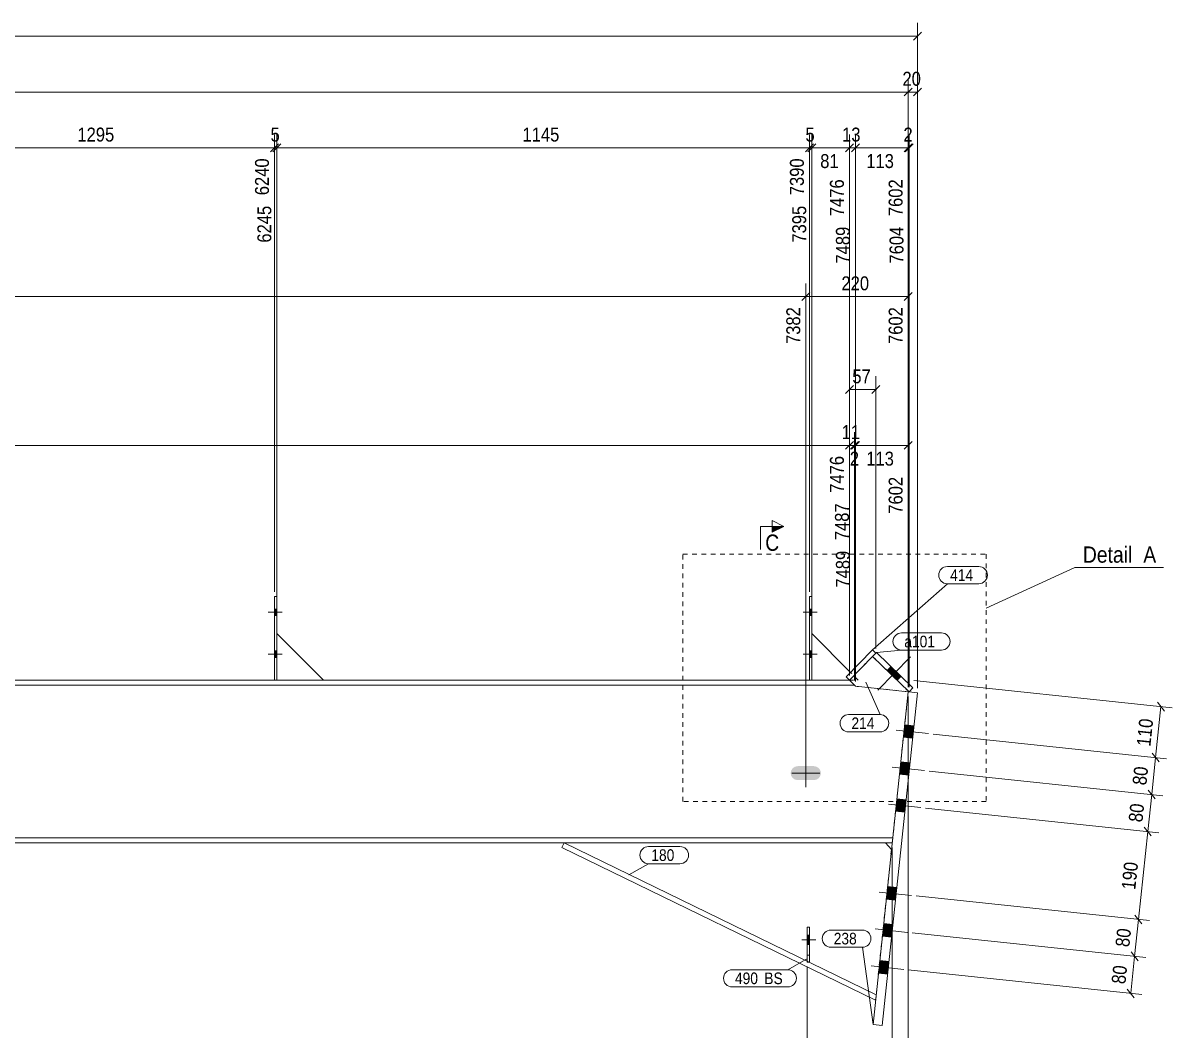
# Model space of a CAD drawing. Header units: millimetres. Extents: x 2 to 825, y 1 to 579.
# Drawn here: x 437.3 to 684.3, y 197.3 to 413.9 of the extents above; entities that cross this region are included whole.
import ezdxf

# ---------------------------------------------------------------- set-up
doc = ezdxf.new("R2010")
doc.units = ezdxf.units.MM
for name, pattern in [('XKITLINE00', [0]), ('XKITLINE01', [4, 1, -1, 1, -1]), ('XKITLINE02', [4, 2, -2])]:
    doc.linetypes.add(name, pattern=pattern)
for name, color, linetype, lineweight in [('Bolt', 3, 'Continuous', 0), ('DetailSymbol', 3, 'Continuous', 0), ('Dimensions', 7, 'Continuous', 0), ('Part', 2, 'Continuous', 0), ('PartMark', 7, 'Continuous', 0), ('Section', 6, 'Continuous', 0)]:
    doc.layers.add(name, color=color, linetype=linetype, lineweight=lineweight)
doc.styles.add('ARIAL', font='ARIAL.TTF')

# ---------------------------------------------------------------- blocks, each defined once
blk = doc.blocks.new('*A4')
at = {"layer": 'Bolt'}
blk.add_hatch(color=3, dxfattribs=at).paths.add_polyline_path([(608.83, 252.54), (608.71, 251.97), (608.39, 251.48), (607.9, 251.15), (607.33, 251.04), (603.83, 251.04), (603.25, 251.15), (602.77, 251.48), (602.44, 251.97), (602.33, 252.54), (602.44, 253.11), (602.77, 253.6), (603.25, 253.93), (603.83, 254.04), (607.33, 254.04), (607.9, 253.93), (608.39, 253.6), (608.71, 253.11)], flags=17)
at = {"layer": 'Bolt', "color": 3, "linetype": 'XKITLINE00', "lineweight": 0}
for p, q in [((605.58, 249.54), (605.58, 255.54)), ((602.58, 252.54), (608.58, 252.54))]:
    blk.add_line(p, q, dxfattribs=at)
blk = doc.blocks.new('*A9')
at = {"layer": 'Bolt'}
blk.add_hatch(color=3, dxfattribs=at).paths.add_polyline_path([(606.36, 215.7), (605.86, 215.7), (605.86, 217.66), (606.36, 217.66)], flags=17)
at = {"layer": 'Bolt', "color": 3, "linetype": 'XKITLINE00', "lineweight": 0}
for p, q in [((606.36, 217.66), (605.86, 217.66)), ((607.71, 216.68), (604.71, 216.68)), ((606.36, 215.7), (605.86, 215.7))]:
    blk.add_line(p, q, dxfattribs=at)
blk = doc.blocks.new('*A11')
at = {"layer": 'Bolt'}
for points in [[(491.36, 287.84), (491.86, 287.84), (491.86, 286.44), (491.36, 286.44)], [(491.36, 287.84), (491.86, 287.84), (491.86, 286.44), (491.36, 286.44)], [(491.36, 278.84), (491.86, 278.84), (491.86, 277.44), (491.36, 277.44)], [(491.36, 278.84), (491.86, 278.84), (491.86, 277.44), (491.36, 277.44)]]:
    blk.add_hatch(color=3, dxfattribs=at).paths.add_polyline_path(points, flags=17)
at = {"layer": 'Bolt', "color": 3, "linetype": 'XKITLINE00', "lineweight": 0}
for p, q in [((493.02, 287.14), (490.02, 287.14)), ((493.02, 287.14), (490.02, 287.14)), ((491.86, 287.84), (491.36, 287.84)), ((491.86, 287.84), (491.36, 287.84)), ((491.86, 286.44), (491.36, 286.44)), ((491.86, 286.44), (491.36, 286.44)), ((493.02, 278.14), (490.02, 278.14)), ((493.02, 278.14), (490.02, 278.14)), ((491.86, 278.84), (491.36, 278.84)), ((491.86, 278.84), (491.36, 278.84)), ((491.86, 277.44), (491.36, 277.44)), ((491.86, 277.44), (491.36, 277.44))]:
    blk.add_line(p, q, dxfattribs=at)
blk = doc.blocks.new('*A14')
at = {"layer": 'Bolt', "color": 3, "linetype": 'XKITLINE02', "lineweight": 0}
for p, q in [((606.36, 217.66), (605.86, 217.66)), ((607.71, 216.68), (604.71, 216.68)), ((606.36, 215.7), (605.86, 215.7))]:
    blk.add_line(p, q, dxfattribs=at)
blk = doc.blocks.new('*A15')
at = {"layer": 'Bolt'}
for points in [[(606.36, 287.84), (606.86, 287.84), (606.86, 286.44), (606.36, 286.44)], [(606.36, 287.84), (606.86, 287.84), (606.86, 286.44), (606.36, 286.44)], [(606.36, 278.84), (606.86, 278.84), (606.86, 277.44), (606.36, 277.44)], [(606.36, 278.84), (606.86, 278.84), (606.86, 277.44), (606.36, 277.44)]]:
    blk.add_hatch(color=3, dxfattribs=at).paths.add_polyline_path(points, flags=17)
at = {"layer": 'Bolt', "color": 3, "linetype": 'XKITLINE00', "lineweight": 0}
for p, q in [((608.02, 287.14), (605.02, 287.14)), ((608.02, 287.14), (605.02, 287.14)), ((606.86, 287.84), (606.36, 287.84)), ((606.86, 287.84), (606.36, 287.84)), ((606.86, 286.44), (606.36, 286.44)), ((606.86, 286.44), (606.36, 286.44)), ((608.02, 278.14), (605.02, 278.14)), ((608.02, 278.14), (605.02, 278.14)), ((606.86, 278.84), (606.36, 278.84)), ((606.86, 278.84), (606.36, 278.84)), ((606.86, 277.44), (606.36, 277.44)), ((606.86, 277.44), (606.36, 277.44))]:
    blk.add_line(p, q, dxfattribs=at)
blk = doc.blocks.new('*A20')
at = {"layer": 'Bolt'}
for points in [[(628.54, 260.05), (626.55, 260.26), (626.84, 262.94), (628.83, 262.73)], [(628.54, 260.05), (626.55, 260.26), (626.84, 262.94), (628.83, 262.73)], [(627.7, 252.09), (625.71, 252.3), (626, 254.99), (627.99, 254.78)], [(627.7, 252.09), (625.71, 252.3), (626, 254.99), (627.99, 254.78)], [(626.86, 244.14), (624.88, 244.35), (625.16, 247.03), (627.15, 246.82)], [(626.86, 244.14), (624.88, 244.35), (625.16, 247.03), (627.15, 246.82)], [(624.87, 225.24), (622.88, 225.45), (623.17, 228.14), (625.15, 227.93)], [(624.87, 225.24), (622.88, 225.45), (623.17, 228.14), (625.15, 227.93)], [(624.03, 217.29), (622.04, 217.5), (622.33, 220.18), (624.32, 219.97)], [(624.03, 217.29), (622.04, 217.5), (622.33, 220.18), (624.32, 219.97)], [(623.19, 209.33), (621.2, 209.54), (621.49, 212.22), (623.48, 212.01)], [(623.19, 209.33), (621.2, 209.54), (621.49, 212.22), (623.48, 212.01)]]:
    blk.add_hatch(color=3, dxfattribs=at).paths.add_polyline_path(points, flags=17)
at = {"layer": 'Bolt', "color": 3, "linetype": 'XKITLINE00', "lineweight": 0}
for p, q in [((628.83, 262.73), (626.84, 262.94)), ((628.83, 262.73), (626.84, 262.94)), ((631.97, 261.04), (625, 261.78)), ((631.97, 261.04), (625, 261.78)), ((628.54, 260.05), (626.55, 260.26)), ((628.54, 260.05), (626.55, 260.26)), ((627.99, 254.78), (626, 254.99)), ((627.99, 254.78), (626, 254.99)), ((631.13, 253.09), (624.17, 253.82)), ((631.13, 253.09), (624.17, 253.82)), ((627.7, 252.09), (625.71, 252.3)), ((627.7, 252.09), (625.71, 252.3)), ((630.29, 245.13), (623.33, 245.87)), ((630.29, 245.13), (623.33, 245.87)), ((627.15, 246.82), (625.16, 247.03)), ((627.15, 246.82), (625.16, 247.03)), ((626.86, 244.14), (624.88, 244.35)), ((626.86, 244.14), (624.88, 244.35)), ((625.15, 227.93), (623.17, 228.14)), ((625.15, 227.93), (623.17, 228.14)), ((628.29, 226.24), (621.33, 226.97)), ((628.29, 226.24), (621.33, 226.97)), ((624.87, 225.24), (622.88, 225.45)), ((624.87, 225.24), (622.88, 225.45)), ((624.32, 219.97), (622.33, 220.18)), ((624.32, 219.97), (622.33, 220.18)), ((627.46, 218.28), (620.49, 219.02)), ((627.46, 218.28), (620.49, 219.02)), ((624.03, 217.29), (622.04, 217.5)), ((624.03, 217.29), (622.04, 217.5)), ((626.62, 210.33), (619.65, 211.06)), ((626.62, 210.33), (619.65, 211.06)), ((623.48, 212.01), (621.49, 212.22)), ((623.48, 212.01), (621.49, 212.22)), ((623.19, 209.33), (621.2, 209.54)), ((623.19, 209.33), (621.2, 209.54))]:
    blk.add_line(p, q, dxfattribs=at)
blk = doc.blocks.new('*A21')
at = {"layer": 'Bolt'}
blk.add_hatch(color=3, dxfattribs=at).paths.add_polyline_path([(626.07, 273.38), (625.23, 272.52), (623.08, 274.61), (623.92, 275.47)], flags=17)
blk.add_hatch(color=3, dxfattribs=at).paths.add_polyline_path([(626.07, 273.38), (625.23, 272.52), (623.08, 274.61), (623.92, 275.47)], flags=17)
at = {"layer": 'Bolt', "color": 3, "linetype": 'XKITLINE00', "lineweight": 0}
for p, q in [((628.06, 277.57), (621.08, 270.41)), ((628.06, 277.57), (621.08, 270.41)), ((623.92, 275.47), (623.08, 274.61)), ((623.92, 275.47), (623.08, 274.61)), ((626.07, 273.38), (625.23, 272.52)), ((626.07, 273.38), (625.23, 272.52))]:
    blk.add_line(p, q, dxfattribs=at)
blk = doc.blocks.new('*A22')
at = {"layer": 'Part', "color": 2, "linetype": 'XKITLINE00', "lineweight": 0}
for p, q in [((381.28, 272.54), (457.88, 272.54)), ((457.98, 272.54), (614.96, 272.54)), ((616.05, 271.44), (614.96, 272.54)), ((457.88, 271.44), (381.28, 271.44)), ((616.05, 271.44), (457.98, 271.44)), ((457.88, 238.64), (381.28, 238.64)), ((381.28, 237.54), (457.88, 237.54)), ((624.27, 238.64), (457.98, 238.64)), ((457.98, 237.54), (624.16, 237.54))]:
    blk.add_line(p, q, dxfattribs=at)
at = {"layer": 'Part', "color": 7, "linetype": 'XKITLINE01', "lineweight": 0}
for p, q in [((457.88, 272.54), (381.28, 272.54)), ((614.96, 272.53), (457.98, 272.54)), ((614.96, 272.54), (614.96, 272.53)), ((616.25, 271.25), (614.96, 272.53)), ((627.59, 270.05), (616.25, 271.25)), ((624.16, 237.54), (627.59, 270.05))]:
    blk.add_line(p, q, dxfattribs=at)
blk = doc.blocks.new('*A24')
at = {"layer": 'Part', "color": 2, "linetype": 'XKITLINE00', "lineweight": 0}
blk.add_line((501.86, 272.54), (491.86, 282.54), dxfattribs=at)
at = {"layer": 'Part', "color": 7, "linetype": 'XKITLINE01', "lineweight": 0}
for p, q in [((491.86, 282.54), (491.86, 272.54)), ((491.86, 272.54), (501.86, 272.54))]:
    blk.add_line(p, q, dxfattribs=at)
blk = doc.blocks.new('*A29')
at = {"layer": 'Part', "color": 2, "linetype": 'XKITLINE00', "lineweight": 0}
for p, q in [((606.36, 219.38), (605.86, 219.38)), ((605.86, 219.38), (605.86, 212.12)), ((606.36, 219.38), (606.36, 211.88))]:
    blk.add_line(p, q, dxfattribs=at)
at = {"layer": 'Part', "color": 7, "linetype": 'XKITLINE01', "lineweight": 0}
for p, q in [((605.86, 213.38), (606.36, 213.38)), ((605.86, 211.88), (605.86, 212.12)), ((606.36, 211.88), (605.86, 211.88))]:
    blk.add_line(p, q, dxfattribs=at)
blk = doc.blocks.new('*A32')
at = {"layer": 'Part', "color": 2, "linetype": 'XKITLINE00', "lineweight": 0}
for p, q in [((491.86, 290.54), (491.36, 290.54)), ((491.36, 290.54), (491.36, 272.54)), ((491.86, 272.54), (491.86, 290.54))]:
    blk.add_line(p, q, dxfattribs=at)
at = {"layer": 'Part', "color": 7, "linetype": 'XKITLINE01', "lineweight": 0}
blk.add_line((491.36, 272.54), (491.86, 272.54), dxfattribs=at)
blk = doc.blocks.new('*A35')
at = {"layer": 'Part', "color": 7, "linetype": 'XKITLINE01', "lineweight": 0}
for p, q in [((605.86, 219.38), (605.86, 211.88)), ((606.36, 219.38), (605.86, 219.38)), ((606.36, 211.88), (606.36, 219.38)), ((605.86, 213.38), (606.36, 213.38)), ((605.86, 211.88), (606.36, 211.88))]:
    blk.add_line(p, q, dxfattribs=at)
blk = doc.blocks.new('*A37')
at = {"layer": 'Part', "color": 2, "linetype": 'XKITLINE00', "lineweight": 0}
for p, q in [((606.86, 290.54), (606.36, 290.54)), ((606.36, 290.54), (606.36, 272.54)), ((606.86, 272.54), (606.86, 290.54))]:
    blk.add_line(p, q, dxfattribs=at)
at = {"layer": 'Part', "color": 7, "linetype": 'XKITLINE01', "lineweight": 0}
blk.add_line((606.36, 272.54), (606.86, 272.54), dxfattribs=at)
blk = doc.blocks.new('*A38')
at = {"layer": 'Part', "color": 2, "linetype": 'XKITLINE00', "lineweight": 0}
blk.add_line((606.86, 282.54), (615.19, 274.21), dxfattribs=at)
at = {"layer": 'Part', "color": 7, "linetype": 'XKITLINE01', "lineweight": 0}
for p, q in [((606.86, 272.54), (606.86, 282.54)), ((606.86, 272.54), (616.86, 272.54)), ((616.86, 272.54), (615.19, 274.21))]:
    blk.add_line(p, q, dxfattribs=at)
blk = doc.blocks.new('*A45')
at = {"layer": 'Part', "color": 2, "linetype": 'XKITLINE00', "lineweight": 0}
for p, q in [((620.03, 198.45), (627.59, 270.05)), ((622.02, 198.24), (629.58, 269.84)), ((627.59, 270.05), (627.78, 270.03)), ((629.58, 269.84), (627.78, 270.03)), ((620.03, 198.45), (622.02, 198.24))]:
    blk.add_line(p, q, dxfattribs=at)
at = {"layer": 'Part', "color": 7, "linetype": 'XKITLINE01', "lineweight": 0}
blk.add_line((627.78, 270.03), (627.78, 270.03), dxfattribs=at)
blk.add_line((627.78, 270.03), (627.78, 270.03), dxfattribs=at)
blk = doc.blocks.new('*A46')
at = {"layer": 'Part', "color": 2, "linetype": 'XKITLINE00', "lineweight": 0}
for p, q in [((553.15, 236.55), (553.63, 237.54)), ((620.71, 204.89), (553.63, 237.54)), ((624, 236.09), (622.7, 237.54)), ((620.59, 203.73), (553.15, 236.55))]:
    blk.add_line(p, q, dxfattribs=at)
at = {"layer": 'Part', "color": 7, "linetype": 'XKITLINE01', "lineweight": 0}
for p, q in [((622.7, 237.54), (553.63, 237.54)), ((624, 236.09), (620.59, 203.73))]:
    blk.add_line(p, q, dxfattribs=at)
blk = doc.blocks.new('*A47')
at = {"layer": 'Part', "color": 2, "linetype": 'XKITLINE00', "lineweight": 0}
for p, q in [((619.93, 279.07), (614.24, 273.23)), ((619.95, 277.66), (614.96, 272.53)), ((620.65, 278.37), (619.93, 279.07)), ((614.96, 272.53), (614.24, 273.23))]:
    blk.add_line(p, q, dxfattribs=at)
at = {"layer": 'Part', "color": 7, "linetype": 'XKITLINE01', "lineweight": 0}
blk.add_line((620.65, 278.37), (619.95, 277.66), dxfattribs=at)
blk = doc.blocks.new('*A48')
at = {"layer": 'Part', "color": 7, "linetype": 'XKITLINE01', "lineweight": 0}
for p, q in [((614.96, 272.53), (619.95, 277.66)), ((619.95, 277.66), (627.78, 270.03)), ((614.96, 272.54), (614.96, 272.53)), ((614.96, 272.53), (616.05, 271.44)), ((627.78, 270.03), (627.59, 270.05))]:
    blk.add_line(p, q, dxfattribs=at)
at = {"layer": 'Part', "color": 2, "linetype": 'XKITLINE00', "lineweight": 0}
for p, q in [((616.05, 271.44), (616.25, 271.25)), ((616.25, 271.25), (627.59, 270.05))]:
    blk.add_line(p, q, dxfattribs=at)
blk = doc.blocks.new('*A49')
at = {"layer": 'Part', "color": 2, "linetype": 'XKITLINE00', "lineweight": 0}
for p, q in [((620.79, 278.52), (619.95, 277.66)), ((619.95, 277.66), (627.78, 270.03)), ((628.62, 270.89), (620.79, 278.52)), ((627.78, 270.03), (628.62, 270.89))]:
    blk.add_line(p, q, dxfattribs=at)
blk = doc.blocks.new('*A133')
at = {"layer": 'Dimensions', "color": 7, "linetype": 'XKITLINE00', "lineweight": 0}
for p, q in [((629.58, 270.84), (629.58, 413.89)), ((75.48, 411.04), (629.58, 411.04)), ((630.42, 411.89), (628.73, 410.19))]:
    blk.add_line(p, q, dxfattribs=at)
at = {"layer": 'Dimensions', "color": 3}
blk.add_point((629.58, 411.04), dxfattribs=at)
blk = doc.blocks.new('*A139')
at = {"layer": 'Section'}
for points in [[(598.36, 305.61), (600.86, 305.61), (598.36, 304.36)], [(598.36, 184.43), (600.86, 183.18), (598.36, 183.18)]]:
    blk.add_hatch(color=3, dxfattribs=at).paths.add_polyline_path(points, flags=17)
at = {"layer": 'Section', "color": 3, "linetype": 'XKITLINE00', "lineweight": 0}
for p, q in [((598.36, 304.36), (598.36, 306.86)), ((598.36, 306.86), (600.86, 305.61)), ((600.86, 305.61), (598.36, 304.36)), ((600.86, 183.18), (598.36, 184.43)), ((598.36, 184.43), (598.36, 181.93)), ((600.86, 183.18), (598.36, 181.93))]:
    blk.add_line(p, q, dxfattribs=at)
at = {"layer": 'Section', "color": 1, "linetype": 'XKITLINE00', "lineweight": 0}
for p, q in [((595.86, 305.61), (595.86, 300.61)), ((595.86, 305.61), (600.86, 305.61)), ((595.86, 183.18), (595.86, 188.18)), ((595.86, 183.18), (600.86, 183.18))]:
    blk.add_line(p, q, dxfattribs=at)
at = {"layer": 'Section', "color": 7, "style": 'ARIAL', "width": 0.85}
for p in [(596.86, 300.36), (596.86, 184.93)]:
    blk.add_text('C', height=3.5, dxfattribs=at).set_placement(p)
blk = doc.blocks.new('*A146')
at = {"layer": 'Dimensions', "color": 7, "linetype": 'XKITLINE00', "lineweight": 0}
for p, q in [((627.59, 271.05), (627.59, 401.89)), ((81.22, 399.04), (627.59, 399.04)), ((628.44, 399.89), (626.74, 398.19))]:
    blk.add_line(p, q, dxfattribs=at)
at = {"layer": 'Dimensions', "color": 3}
blk.add_point((627.59, 399.04), dxfattribs=at)
blk = doc.blocks.new('*A151')
at = {"layer": 'Dimensions', "color": 7, "linetype": 'XKITLINE00', "lineweight": 0}
for p, q in [((416.33, 387.89), (414.63, 386.19)), ((415.48, 283.54), (415.48, 389.89)), ((492.21, 387.89), (490.51, 386.19)), ((491.36, 291.54), (491.36, 389.89)), ((415.48, 387.04), (491.36, 387.04))]:
    blk.add_line(p, q, dxfattribs=at)
at = {"layer": 'Dimensions', "color": 3}
for p in [(415.48, 387.04), (491.36, 387.04)]:
    blk.add_point(p, dxfattribs=at)
at = {"layer": 'Dimensions', "color": 3, "style": 'ARIAL', "width": 0.85}
blk.add_text('1295', height=3, dxfattribs=at).set_placement((448.97, 388.39))
blk.add_text('6240', height=3, rotation=90.0002, dxfattribs=at).set_placement((490.16, 376.84))
blk = doc.blocks.new('*A152')
at = {"layer": 'Dimensions', "color": 7, "linetype": 'XKITLINE00', "lineweight": 0}
for p, q in [((492.21, 387.89), (490.51, 386.19)), ((492.71, 387.89), (491.01, 386.19)), ((491.36, 291.54), (491.36, 389.89)), ((491.86, 283.54), (491.86, 389.89)), ((491.36, 387.04), (491.86, 387.04))]:
    blk.add_line(p, q, dxfattribs=at)
at = {"layer": 'Dimensions', "color": 3}
for p in [(491.36, 387.04), (491.86, 387.04)]:
    blk.add_point(p, dxfattribs=at)
at = {"layer": 'Dimensions', "color": 3, "style": 'ARIAL', "width": 0.85}
blk.add_text('5', height=3, dxfattribs=at).set_placement((490.5, 388.39))
blk.add_text('6245', height=3, rotation=90.0002, dxfattribs=at).set_placement((490.66, 366.64))
blk = doc.blocks.new('*A153')
at = {"layer": 'Dimensions', "color": 7, "linetype": 'XKITLINE00', "lineweight": 0}
for p, q in [((492.71, 387.89), (491.01, 386.19)), ((491.86, 283.54), (491.86, 389.89)), ((607.21, 387.89), (605.51, 386.19)), ((606.36, 291.54), (606.36, 389.89)), ((491.86, 387.04), (606.36, 387.04))]:
    blk.add_line(p, q, dxfattribs=at)
at = {"layer": 'Dimensions', "color": 3}
for p in [(491.86, 387.04), (606.36, 387.04)]:
    blk.add_point(p, dxfattribs=at)
at = {"layer": 'Dimensions', "color": 3, "style": 'ARIAL', "width": 0.85}
blk.add_text('1145', height=3, dxfattribs=at).set_placement((544.66, 388.39))
blk.add_text('7390', height=3, rotation=90.0002, dxfattribs=at).set_placement((605.16, 376.84))
blk = doc.blocks.new('*A154')
at = {"layer": 'Dimensions', "color": 7, "linetype": 'XKITLINE00', "lineweight": 0}
for p, q in [((607.21, 387.89), (605.51, 386.19)), ((607.71, 387.89), (606.01, 386.19)), ((606.36, 291.54), (606.36, 389.89)), ((606.86, 283.54), (606.86, 389.89)), ((606.36, 387.04), (606.86, 387.04))]:
    blk.add_line(p, q, dxfattribs=at)
at = {"layer": 'Dimensions', "color": 3}
for p in [(606.36, 387.04), (606.86, 387.04)]:
    blk.add_point(p, dxfattribs=at)
at = {"layer": 'Dimensions', "color": 3, "style": 'ARIAL', "width": 0.85}
blk.add_text('5', height=3, dxfattribs=at).set_placement((605.5, 388.39))
blk.add_text('7395', height=3, rotation=90.0002, dxfattribs=at).set_placement((605.66, 366.64))
blk = doc.blocks.new('*A155')
at = {"layer": 'Dimensions', "color": 7, "linetype": 'XKITLINE00', "lineweight": 0}
for p, q in [((607.71, 387.89), (606.01, 386.19)), ((606.86, 283.54), (606.86, 389.44)), ((615.81, 387.89), (614.11, 386.19)), ((614.96, 273.53), (614.96, 389.44)), ((606.86, 387.04), (614.96, 387.04))]:
    blk.add_line(p, q, dxfattribs=at)
at = {"layer": 'Dimensions', "color": 3}
for p in [(606.86, 387.04), (614.96, 387.04)]:
    blk.add_point(p, dxfattribs=at)
at = {"layer": 'Dimensions', "color": 3, "style": 'ARIAL', "width": 0.85}
blk.add_text('81', height=3, dxfattribs=at).set_placement((608.68, 382.69))
blk.add_text('7476', height=3, rotation=90.0002, dxfattribs=at).set_placement((613.76, 372.34))
blk = doc.blocks.new('*A156')
at = {"layer": 'Dimensions', "color": 7, "linetype": 'XKITLINE00', "lineweight": 0}
for p, q in [((615.81, 387.89), (614.11, 386.19)), ((614.96, 273.53), (614.96, 389.89)), ((617.09, 387.89), (615.4, 386.19)), ((616.25, 272.25), (616.25, 389.89)), ((614.96, 387.04), (616.25, 387.04))]:
    blk.add_line(p, q, dxfattribs=at)
at = {"layer": 'Dimensions', "color": 3}
for p in [(614.96, 387.04), (616.25, 387.04)]:
    blk.add_point(p, dxfattribs=at)
at = {"layer": 'Dimensions', "color": 3, "style": 'ARIAL', "width": 0.85}
blk.add_text('13', height=3, dxfattribs=at).set_placement((613.38, 388.39))
blk.add_text('7489', height=3, rotation=90.0002, dxfattribs=at).set_placement((615.05, 362.14))
blk = doc.blocks.new('*A157')
at = {"layer": 'Dimensions', "color": 7, "linetype": 'XKITLINE00', "lineweight": 0}
for p, q in [((617.09, 387.89), (615.4, 386.19)), ((616.25, 272.25), (616.25, 389.44)), ((628.44, 387.89), (626.74, 386.19)), ((627.59, 271.05), (627.59, 389.44)), ((616.25, 387.04), (627.59, 387.04))]:
    blk.add_line(p, q, dxfattribs=at)
at = {"layer": 'Dimensions', "color": 3}
for p in [(616.25, 387.04), (627.59, 387.04)]:
    blk.add_point(p, dxfattribs=at)
at = {"layer": 'Dimensions', "color": 3, "style": 'ARIAL', "width": 0.85}
blk.add_text('113', height=3, dxfattribs=at).set_placement((618.58, 382.69))
blk.add_text('7602', height=3, rotation=90.0002, dxfattribs=at).set_placement((626.39, 372.34))
blk = doc.blocks.new('*A158')
at = {"layer": 'Dimensions', "color": 7, "linetype": 'XKITLINE00', "lineweight": 0}
for p, q in [((628.44, 387.89), (626.74, 386.19)), ((628.63, 387.89), (626.93, 386.19)), ((627.59, 271.05), (627.59, 389.89)), ((627.78, 271.03), (627.78, 389.89)), ((627.59, 387.04), (627.78, 387.04))]:
    blk.add_line(p, q, dxfattribs=at)
at = {"layer": 'Dimensions', "color": 3}
for p in [(627.59, 387.04), (627.78, 387.04)]:
    blk.add_point(p, dxfattribs=at)
at = {"layer": 'Dimensions', "color": 3, "style": 'ARIAL', "width": 0.85}
blk.add_text('2', height=3, dxfattribs=at).set_placement((626.57, 388.39))
blk.add_text('7604', height=3, rotation=90.0002, dxfattribs=at).set_placement((626.58, 362.14))
blk = doc.blocks.new('*A160')
at = {"layer": 'Dimensions', "color": 7, "linetype": 'XKITLINE00', "lineweight": 0}
for p, q in [((606.42, 355.89), (604.73, 354.19)), ((605.58, 253.54), (605.58, 357.89)), ((102.92, 355.04), (605.58, 355.04))]:
    blk.add_line(p, q, dxfattribs=at)
at = {"layer": 'Dimensions', "color": 3}
blk.add_point((605.58, 355.04), dxfattribs=at)
at = {"layer": 'Dimensions', "color": 3, "style": 'ARIAL', "width": 0.85}
blk.add_text('7382', height=3, rotation=90.0002, dxfattribs=at).set_placement((604.38, 344.84))
blk = doc.blocks.new('*A161')
at = {"layer": 'Dimensions', "color": 7, "linetype": 'XKITLINE00', "lineweight": 0}
for p, q in [((606.42, 355.89), (604.73, 354.19)), ((605.58, 253.54), (605.58, 357.89)), ((628.44, 355.89), (626.74, 354.19)), ((627.59, 271.05), (627.59, 357.89)), ((605.58, 355.04), (627.59, 355.04))]:
    blk.add_line(p, q, dxfattribs=at)
at = {"layer": 'Dimensions', "color": 3}
for p in [(605.58, 355.04), (627.59, 355.04)]:
    blk.add_point(p, dxfattribs=at)
at = {"layer": 'Dimensions', "color": 3, "style": 'ARIAL', "width": 0.85}
blk.add_text('220', height=3, dxfattribs=at).set_placement((613.24, 356.39))
blk.add_text('7602', height=3, rotation=90.0002, dxfattribs=at).set_placement((626.39, 344.84))
blk = doc.blocks.new('*A165')
at = {"layer": 'Dimensions', "color": 7, "linetype": 'XKITLINE00', "lineweight": 0}
for p, q in [((414.48, 237.64), (414.48, 156.64)), ((605.86, 210.88), (605.86, 156.64)), ((415.33, 159.89), (413.63, 158.19)), ((414.48, 159.04), (605.86, 159.04)), ((606.71, 159.89), (605.01, 158.19))]:
    blk.add_line(p, q, dxfattribs=at)
at = {"layer": 'Dimensions', "color": 3}
for p in [(414.48, 159.04), (605.86, 159.04)]:
    blk.add_point(p, dxfattribs=at)
at = {"layer": 'Dimensions', "color": 3, "style": 'ARIAL', "width": 0.85}
blk.add_text('7385', height=3, rotation=90.0002, dxfattribs=at).set_placement((604.66, 160.34))
blk.add_text('2450', height=3, dxfattribs=at).set_placement((505.72, 160.39))
blk = doc.blocks.new('*A166')
at = {"layer": 'Dimensions', "color": 7, "linetype": 'XKITLINE00', "lineweight": 0}
for p, q in [((627.59, 269.05), (627.59, 156.64)), ((605.86, 210.88), (605.86, 156.64)), ((606.71, 159.89), (605.01, 158.19)), ((605.86, 159.04), (627.59, 159.04)), ((628.44, 159.89), (626.74, 158.19))]:
    blk.add_line(p, q, dxfattribs=at)
at = {"layer": 'Dimensions', "color": 3}
for p in [(605.86, 159.04), (627.59, 159.04)]:
    blk.add_point(p, dxfattribs=at)
at = {"layer": 'Dimensions', "color": 3, "style": 'ARIAL', "width": 0.85}
blk.add_text('7602', height=3, rotation=90.0002, dxfattribs=at).set_placement((626.39, 160.34))
blk.add_text('217', height=3, dxfattribs=at).set_placement((613.39, 160.39))
blk = doc.blocks.new('*A167')
at = {"layer": 'Dimensions', "color": 7, "linetype": 'XKITLINE00', "lineweight": 0}
for p, q in [((614.96, 273.53), (614.96, 337.89)), ((620.65, 279.37), (620.65, 337.89)), ((615.81, 335.89), (614.11, 334.19)), ((614.96, 335.04), (620.65, 335.04)), ((621.5, 335.89), (619.8, 334.19))]:
    blk.add_line(p, q, dxfattribs=at)
at = {"layer": 'Dimensions', "color": 3}
for p in [(614.96, 335.04), (620.65, 335.04)]:
    blk.add_point(p, dxfattribs=at)
at = {"layer": 'Dimensions', "color": 3, "style": 'ARIAL', "width": 0.85}
blk.add_text('57', height=3, dxfattribs=at).set_placement((615.58, 336.39))
blk = doc.blocks.new('*A168')
at = {"layer": 'Dimensions', "color": 7, "linetype": 'XKITLINE00', "lineweight": 0}
for p, q in [((628.45, 218.18), (678.65, 212.88)), ((675.43, 205.18), (676.26, 213.13)), ((675.51, 214.07), (677.02, 212.2)), ((627.61, 210.22), (677.81, 204.93)), ((674.67, 206.11), (676.18, 204.24))]:
    blk.add_line(p, q, dxfattribs=at)
at = {"layer": 'Dimensions', "color": 3}
for p in [(676.26, 213.13), (675.43, 205.18)]:
    blk.add_point(p, dxfattribs=at)
at = {"layer": 'Dimensions', "color": 3, "style": 'ARIAL', "width": 0.85}
blk.add_text('80', height=3, rotation=83.9784, dxfattribs=at).set_placement((674.27, 207.08))
blk = doc.blocks.new('*A169')
at = {"layer": 'Dimensions', "color": 7, "linetype": 'XKITLINE00', "lineweight": 0}
for p, q in [((629.29, 226.13), (679.49, 220.84)), ((676.26, 213.13), (677.1, 221.09)), ((676.35, 222.02), (677.86, 220.16)), ((628.45, 218.18), (678.65, 212.88)), ((675.51, 214.07), (677.02, 212.2))]:
    blk.add_line(p, q, dxfattribs=at)
at = {"layer": 'Dimensions', "color": 3}
for p in [(677.1, 221.09), (676.26, 213.13)]:
    blk.add_point(p, dxfattribs=at)
at = {"layer": 'Dimensions', "color": 3, "style": 'ARIAL', "width": 0.85}
blk.add_text('80', height=3, rotation=83.9784, dxfattribs=at).set_placement((675.11, 215.04))
blk = doc.blocks.new('*A170')
at = {"layer": 'Dimensions', "color": 7, "linetype": 'XKITLINE00', "lineweight": 0}
for p, q in [((631.28, 245.03), (681.48, 239.73)), ((677.1, 221.09), (679.1, 239.98)), ((678.34, 240.92), (679.85, 239.05)), ((629.29, 226.13), (679.49, 220.84)), ((676.35, 222.02), (677.86, 220.16))]:
    blk.add_line(p, q, dxfattribs=at)
at = {"layer": 'Dimensions', "color": 3}
for p in [(679.1, 239.98), (677.1, 221.09)]:
    blk.add_point(p, dxfattribs=at)
at = {"layer": 'Dimensions', "color": 3, "style": 'ARIAL', "width": 0.85}
blk.add_text('190', height=3, rotation=83.9784, dxfattribs=at).set_placement((676.41, 227.36))
blk = doc.blocks.new('*A171')
at = {"layer": 'Dimensions', "color": 7, "linetype": 'XKITLINE00', "lineweight": 0}
for p, q in [((632.12, 252.98), (682.32, 247.69)), ((679.1, 239.98), (679.94, 247.94)), ((679.18, 248.87), (680.69, 247.01)), ((631.28, 245.03), (681.48, 239.73)), ((678.34, 240.92), (679.85, 239.05))]:
    blk.add_line(p, q, dxfattribs=at)
at = {"layer": 'Dimensions', "color": 3}
for p in [(679.94, 247.94), (679.1, 239.98)]:
    blk.add_point(p, dxfattribs=at)
at = {"layer": 'Dimensions', "color": 3, "style": 'ARIAL', "width": 0.85}
blk.add_text('80', height=3, rotation=83.9784, dxfattribs=at).set_placement((677.94, 241.89))
blk = doc.blocks.new('*A172')
at = {"layer": 'Dimensions', "color": 7, "linetype": 'XKITLINE00', "lineweight": 0}
for p, q in [((632.96, 260.94), (683.16, 255.64)), ((679.94, 247.94), (680.78, 255.9)), ((680.02, 256.83), (681.53, 254.96)), ((632.12, 252.98), (682.32, 247.69)), ((679.18, 248.87), (680.69, 247.01))]:
    blk.add_line(p, q, dxfattribs=at)
at = {"layer": 'Dimensions', "color": 3}
for p in [(680.78, 255.9), (679.94, 247.94)]:
    blk.add_point(p, dxfattribs=at)
at = {"layer": 'Dimensions', "color": 3, "style": 'ARIAL', "width": 0.85}
blk.add_text('80', height=3, rotation=83.9784, dxfattribs=at).set_placement((678.78, 249.85))
blk = doc.blocks.new('*A173')
at = {"layer": 'Dimensions', "color": 7, "linetype": 'XKITLINE00', "lineweight": 0}
for p, q in [((628.84, 272.44), (684.32, 266.58)), ((680.78, 255.9), (681.93, 266.84)), ((681.17, 267.77), (682.68, 265.9)), ((632.96, 260.94), (683.16, 255.64)), ((680.02, 256.83), (681.53, 254.96))]:
    blk.add_line(p, q, dxfattribs=at)
at = {"layer": 'Dimensions', "color": 3}
for p in [(681.93, 266.84), (680.78, 255.9)]:
    blk.add_point(p, dxfattribs=at)
at = {"layer": 'Dimensions', "color": 3, "style": 'ARIAL', "width": 0.85}
blk.add_text('110', height=3, rotation=83.9784, dxfattribs=at).set_placement((679.66, 258.19))
blk = doc.blocks.new('*A174')
at = {"layer": 'Dimensions', "color": 7, "linetype": 'XKITLINE00', "lineweight": 0}
for p, q in [((627.59, 269.05), (627.59, 168.64)), ((624.16, 236.54), (624.16, 168.64)), ((625.01, 171.89), (623.31, 170.19)), ((624.16, 171.04), (627.59, 171.04)), ((628.44, 171.89), (626.74, 170.19))]:
    blk.add_line(p, q, dxfattribs=at)
at = {"layer": 'Dimensions', "color": 3}
for p in [(624.16, 171.04), (627.59, 171.04)]:
    blk.add_point(p, dxfattribs=at)
at = {"layer": 'Dimensions', "color": 3, "style": 'ARIAL', "width": 0.85}
for s, p in [('7602', (626.39, 187.04)), ('7568', (622.96, 176.84))]:
    blk.add_text(s, height=3, rotation=90.0002, dxfattribs=at).set_placement(p)
blk.add_text('34', height=3, dxfattribs=at).set_placement((623.65, 172.39))
blk = doc.blocks.new('*A176')
at = {"layer": 'Dimensions', "color": 7, "linetype": 'XKITLINE00', "lineweight": 0}
for p, q in [((615.81, 323.89), (614.11, 322.19)), ((614.96, 273.54), (614.96, 325.89)), ((84.91, 323.04), (614.96, 323.04))]:
    blk.add_line(p, q, dxfattribs=at)
at = {"layer": 'Dimensions', "color": 3}
blk.add_point((614.96, 323.04), dxfattribs=at)
at = {"layer": 'Dimensions', "color": 3, "style": 'ARIAL', "width": 0.85}
blk.add_text('7476', height=3, rotation=90.0002, dxfattribs=at).set_placement((613.76, 312.84))
blk = doc.blocks.new('*A177')
at = {"layer": 'Dimensions', "color": 7, "linetype": 'XKITLINE00', "lineweight": 0}
for p, q in [((615.81, 323.89), (614.11, 322.19)), ((614.96, 273.54), (614.96, 325.89)), ((616.9, 323.89), (615.21, 322.19)), ((616.05, 272.44), (616.05, 325.89)), ((614.96, 323.04), (616.05, 323.04))]:
    blk.add_line(p, q, dxfattribs=at)
at = {"layer": 'Dimensions', "color": 3}
for p in [(614.96, 323.04), (616.05, 323.04)]:
    blk.add_point(p, dxfattribs=at)
at = {"layer": 'Dimensions', "color": 3, "style": 'ARIAL', "width": 0.85}
blk.add_text('11', height=3, dxfattribs=at).set_placement((613.28, 324.39))
blk.add_text('7487', height=3, rotation=90.0002, dxfattribs=at).set_placement((614.85, 302.64))
blk = doc.blocks.new('*A178')
at = {"layer": 'Dimensions', "color": 7, "linetype": 'XKITLINE00', "lineweight": 0}
for p, q in [((616.9, 323.89), (615.21, 322.19)), ((617.09, 323.89), (615.4, 322.19)), ((616.05, 272.44), (616.05, 325.44)), ((616.25, 272.25), (616.25, 325.44)), ((616.05, 323.04), (616.25, 323.04))]:
    blk.add_line(p, q, dxfattribs=at)
at = {"layer": 'Dimensions', "color": 3}
for p in [(616.05, 323.04), (616.25, 323.04)]:
    blk.add_point(p, dxfattribs=at)
at = {"layer": 'Dimensions', "color": 3, "style": 'ARIAL', "width": 0.85}
blk.add_text('2', height=3, dxfattribs=at).set_placement((615.04, 318.69))
blk.add_text('7489', height=3, rotation=90.0002, dxfattribs=at).set_placement((615.05, 292.44))
blk = doc.blocks.new('*A179')
at = {"layer": 'Dimensions', "color": 7, "linetype": 'XKITLINE00', "lineweight": 0}
for p, q in [((617.09, 323.89), (615.4, 322.19)), ((616.25, 272.25), (616.25, 325.44)), ((628.44, 323.89), (626.74, 322.19)), ((627.59, 271.05), (627.59, 325.44)), ((616.25, 323.04), (627.59, 323.04))]:
    blk.add_line(p, q, dxfattribs=at)
at = {"layer": 'Dimensions', "color": 3}
for p in [(616.25, 323.04), (627.59, 323.04)]:
    blk.add_point(p, dxfattribs=at)
at = {"layer": 'Dimensions', "color": 3, "style": 'ARIAL', "width": 0.85}
blk.add_text('113', height=3, dxfattribs=at).set_placement((618.58, 318.69))
blk.add_text('7602', height=3, rotation=90.0002, dxfattribs=at).set_placement((626.39, 308.34))
blk = doc.blocks.new('*A180')
at = {"layer": 'DetailSymbol', "color": 6, "linetype": 'XKITLINE01', "lineweight": 0}
for p, q in [((579.14, 299.62), (644.34, 299.62)), ((579.14, 246.47), (579.14, 299.62)), ((644.34, 299.62), (644.34, 246.47)), ((644.34, 246.47), (579.14, 246.47))]:
    blk.add_line(p, q, dxfattribs=at)
at = {"layer": 'DetailSymbol', "color": 6, "linetype": 'XKITLINE00', "lineweight": 0}
for p, q in [((644.34, 288.03), (663.4, 296.8)), ((663.4, 296.8), (682.5, 296.8))]:
    blk.add_line(p, q, dxfattribs=at)
at = {"layer": 'DetailSymbol', "color": 7, "style": 'ARIAL', "width": 0.85}
for s, p in [('Detail', (665.15, 297.8)), ('A', (678.14, 297.8))]:
    blk.add_text(s, height=3.5, dxfattribs=at).set_placement(p)
blk = doc.blocks.new('*A183')
at = {"layer": 'PartMark', "color": 7, "linetype": 'XKITLINE00', "lineweight": 0}
for p, q in [((610.98, 218.8), (617.74, 218.8)), ((610.98, 215.1), (617.74, 215.1)), ((620.03, 198.45), (617.74, 215.1))]:
    blk.add_line(p, q, dxfattribs=at)
for centre, start, end in [((610.98, 216.95), 90, 270), ((617.74, 216.95), 270, 90)]:
    blk.add_arc(centre, 1.85, start, end, dxfattribs=at)
at = {"layer": 'PartMark', "color": 3, "style": 'ARIAL', "width": 0.85}
blk.add_text('238', height=2.5, dxfattribs=at).set_placement((611.58, 215.7))
blk = doc.blocks.new('*A184')
at = {"layer": 'PartMark', "color": 7, "linetype": 'XKITLINE00', "lineweight": 0}
for p, q in [((571.76, 236.76), (578.52, 236.76)), ((567.51, 230.67), (571.76, 233.06)), ((571.76, 233.06), (578.52, 233.06))]:
    blk.add_line(p, q, dxfattribs=at)
for centre, start, end in [((571.76, 234.91), 90, 270), ((578.52, 234.91), 270, 90)]:
    blk.add_arc(centre, 1.85, start, end, dxfattribs=at)
at = {"layer": 'PartMark', "color": 3, "style": 'ARIAL', "width": 0.85}
blk.add_text('180', height=2.5, dxfattribs=at).set_placement((572.36, 233.66))
blk = doc.blocks.new('*A185')
at = {"layer": 'PartMark', "color": 7, "linetype": 'XKITLINE00', "lineweight": 0}
for p, q in [((636.01, 296.98), (642.78, 296.98)), ((619.93, 279.07), (636.01, 293.28)), ((636.01, 293.28), (642.78, 293.28))]:
    blk.add_line(p, q, dxfattribs=at)
for centre, start, end in [((636.01, 295.13), 90, 270), ((642.78, 295.13), 270, 90)]:
    blk.add_arc(centre, 1.85, start, end, dxfattribs=at)
at = {"layer": 'PartMark', "color": 3, "style": 'ARIAL', "width": 0.85}
blk.add_text('414', height=2.5, dxfattribs=at).set_placement((636.61, 293.88))
blk = doc.blocks.new('*A186')
at = {"layer": 'PartMark', "color": 7, "linetype": 'XKITLINE00', "lineweight": 0}
for p, q in [((618.48, 272.14), (621.55, 265.12)), ((614.79, 265.12), (621.55, 265.12)), ((614.79, 261.42), (621.55, 261.42))]:
    blk.add_line(p, q, dxfattribs=at)
for centre, start, end in [((614.79, 263.27), 90, 270), ((621.55, 263.27), 270, 90)]:
    blk.add_arc(centre, 1.85, start, end, dxfattribs=at)
at = {"layer": 'PartMark', "color": 3, "style": 'ARIAL', "width": 0.85}
blk.add_text('214', height=2.5, dxfattribs=at).set_placement((615.39, 262.02))
blk = doc.blocks.new('*A187')
at = {"layer": 'PartMark', "color": 7, "linetype": 'XKITLINE00', "lineweight": 0}
for p, q in [((626.15, 282.7), (634.76, 282.7)), ((620.79, 278.52), (626.15, 279)), ((626.15, 279), (634.76, 279))]:
    blk.add_line(p, q, dxfattribs=at)
for centre, start, end in [((626.15, 280.85), 90, 270), ((634.76, 280.85), 270, 90)]:
    blk.add_arc(centre, 1.85, start, end, dxfattribs=at)
at = {"layer": 'PartMark', "color": 3, "style": 'ARIAL', "width": 0.85}
blk.add_text('a101', height=2.5, dxfattribs=at).set_placement((626.75, 279.6))
blk = doc.blocks.new('*A191')
at = {"layer": 'PartMark', "color": 7, "linetype": 'XKITLINE00', "lineweight": 0}
for p, q in [((605.95, 212.65), (601.71, 210.26)), ((589.74, 210.26), (601.71, 210.26)), ((589.74, 206.56), (601.71, 206.56))]:
    blk.add_line(p, q, dxfattribs=at)
for centre, start, end in [((589.74, 208.41), 90, 270), ((601.71, 208.41), 270, 90)]:
    blk.add_arc(centre, 1.85, start, end, dxfattribs=at)
at = {"layer": 'PartMark', "color": 3, "style": 'ARIAL', "width": 0.85}
for s, p in [('490', (590.34, 207.16)), ('BS', (596.66, 207.16))]:
    blk.add_text(s, height=2.5, dxfattribs=at).set_placement(p)
blk = doc.blocks.new('*A201')
at = {"layer": 'Dimensions', "color": 7, "linetype": 'XKITLINE00', "lineweight": 0}
for p, q in [((627.59, 271.05), (627.59, 401.89)), ((629.58, 270.84), (629.58, 401.89)), ((628.44, 399.89), (626.74, 398.19)), ((627.59, 399.04), (629.58, 399.04)), ((630.42, 399.89), (628.73, 398.19))]:
    blk.add_line(p, q, dxfattribs=at)
at = {"layer": 'Dimensions', "color": 3}
for p in [(627.59, 399.04), (629.58, 399.04)]:
    blk.add_point(p, dxfattribs=at)
at = {"layer": 'Dimensions', "color": 3, "style": 'ARIAL', "width": 0.85}
blk.add_text('20', height=3, dxfattribs=at).set_placement((626.36, 400.39))

msp = doc.modelspace()

# ---------------------------------------------------------------- block references
at = {"lineweight": 0}
for name in ['*A133', '*A146', '*A201', '*A151', '*A152', '*A153', '*A154', '*A156', '*A158', '*A155', '*A157', '*A160', '*A161', '*A167', '*A176', '*A177', '*A178', '*A179', '*A139', '*A180', '*A185', '*A32', '*A37', '*A11', '*A15', '*A24', '*A38', '*A187', '*A47', '*A48', '*A49', '*A21', '*A186', '*A173', '*A45', '*A166', '*A174', '*A20', '*A172', '*A4', '*A171', '*A170', '*A165', '*A46', '*A184', '*A169', '*A9', '*A14', '*A29', '*A35', '*A183', '*A168', '*A191']:
    msp.add_blockref(name, (0, 0), dxfattribs=at)
at = {"layer": 'Part', "lineweight": 0}
msp.add_blockref('*A22', (0, 0), dxfattribs=at)

doc.saveas('drawing.dxf')
